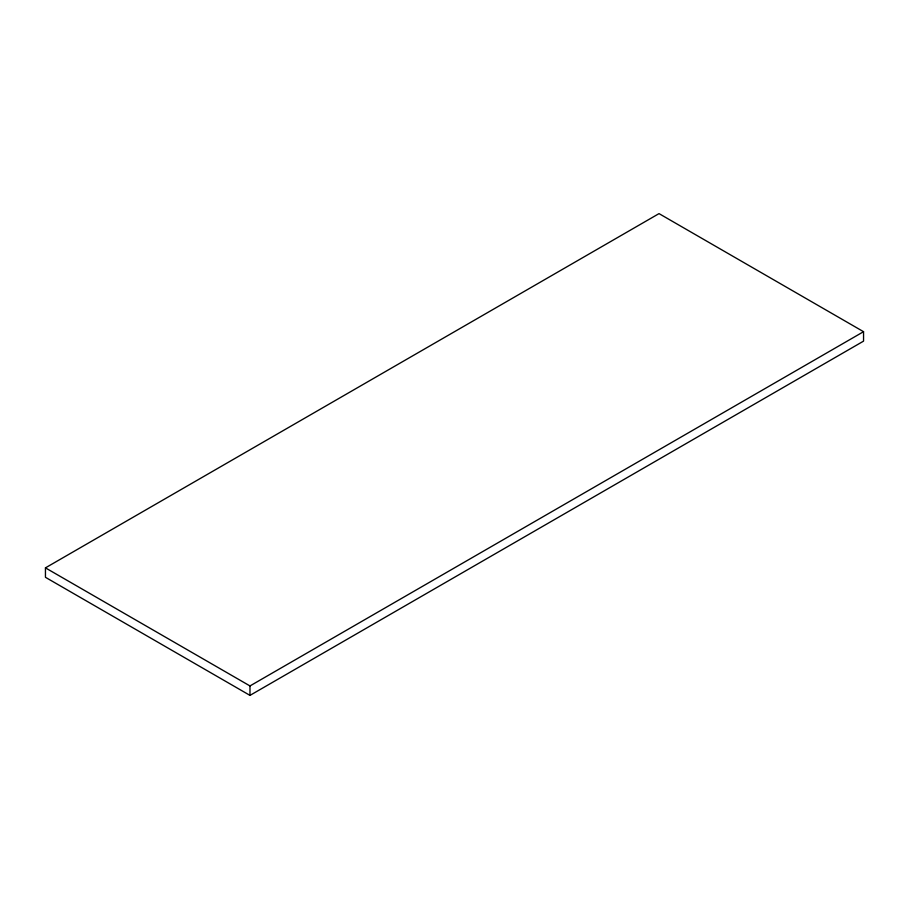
<?xml version="1.0" encoding="UTF-8"?>
<svg xmlns="http://www.w3.org/2000/svg" width="909" height="909" viewBox="0 0 909 909"><rect width="100%" height="100%" fill="white"/><g stroke="black" fill="none" stroke-linecap="round" stroke-linejoin="round"><path stroke-width="1.36" d="M45.45 567.864L659.025 213.615L863.55 331.694L863.55 341.136L249.975 695.385L45.45 577.306L45.45 567.864L249.975 685.943L863.55 331.694M249.975 685.943L249.975 695.385"/></g></svg>
